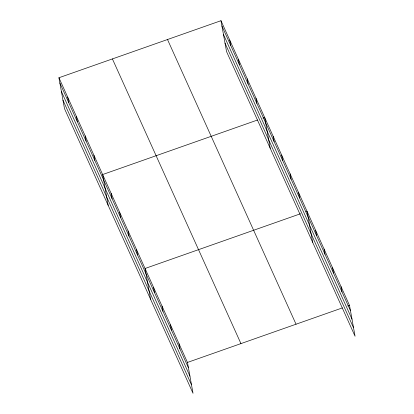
<?xml version="1.0" encoding="UTF-8"?>
<svg xmlns="http://www.w3.org/2000/svg" width="414" height="414" viewBox="0 0 414 414"><rect width="100%" height="100%" fill="white"/><g stroke="black" fill="none" stroke-linecap="round" stroke-linejoin="round"><path stroke-width="0.62" d="M58.933 77.749L187.464 362.436L193.022 393.3L64.486 108.613L58.933 77.749L220.978 20.7L349.514 305.387L355.067 336.251L226.536 51.564L220.978 20.7M257.549 120.003L102.636 174.542L108.189 205.406M262.9 118.119L264.681 117.493L270.233 148.357M300.559 213.743L145.05 268.489L150.603 299.353M305.91 211.859L307.095 211.44L312.653 242.304M187.464 362.436L342.383 307.897M347.729 306.013L349.514 305.387M221.935 26.02L350.472 310.707M223.451 34.45L351.988 319.137M225.014 43.134L353.551 327.821M167.504 39.527L296.036 324.214M112.411 58.923L240.943 343.61M59.89 83.069L188.422 367.756M61.407 91.499L189.943 376.186M62.969 100.183L191.506 384.87M341.027 286.597L341.99 291.917M332.546 267.806L333.503 273.131M324.064 249.016L325.021 254.341M315.582 230.231L316.539 235.55M298.613 192.65L299.57 197.97M290.131 173.859L291.089 179.184M281.649 155.074L282.607 160.394M273.162 136.284L274.12 141.604M255.94 98.134L256.897 103.453M247.199 78.774L248.157 84.099M238.459 59.419L239.416 64.739M229.718 40.06L230.676 45.38M178.983 343.646L179.94 348.966M170.501 324.855L171.458 330.181M162.019 306.07L162.976 311.39M153.532 287.28L154.489 292.6M136.568 249.699L137.526 255.024M128.086 230.908L129.044 236.234M119.599 212.123L120.557 217.443M111.118 193.333L112.075 198.653M93.895 155.183L94.853 160.508M85.155 135.828L86.112 141.148M76.414 116.469L77.371 121.788M67.673 97.109L68.631 102.429"/></g></svg>
